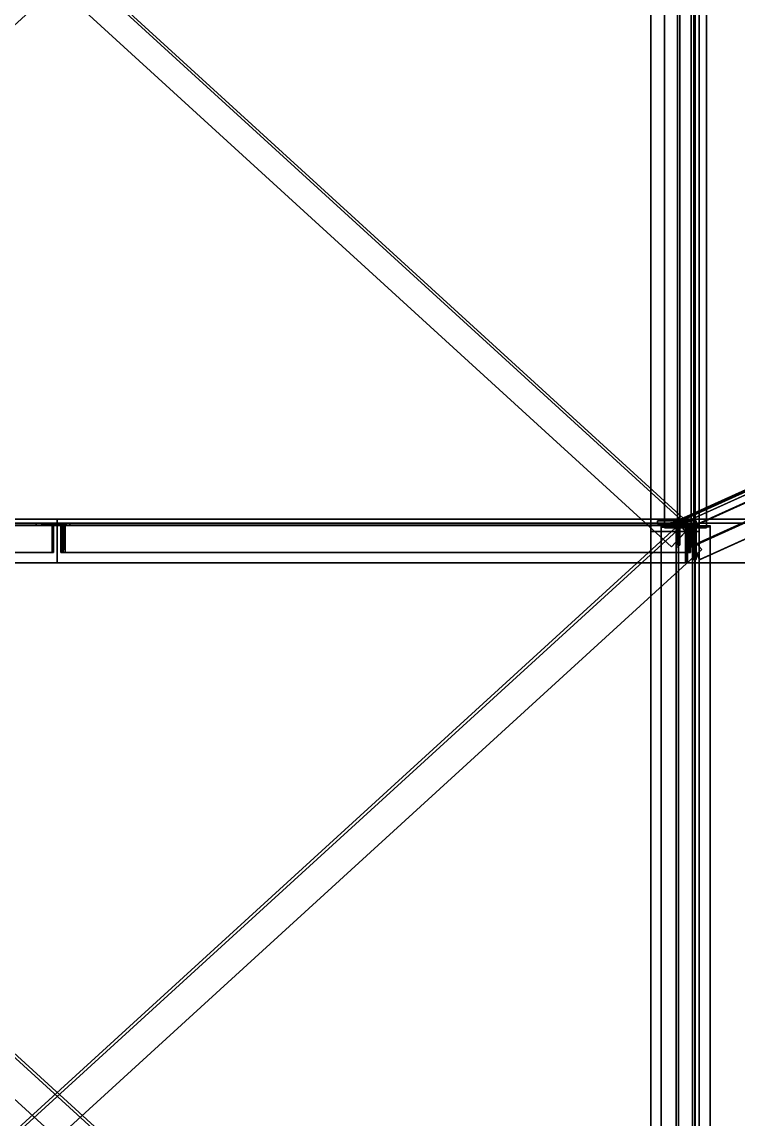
# Model space of a CAD drawing. Extents: x -14.2 to 13.4, y -20.5 to 46.3.
# Drawn here: x -0.073 to 1.409, y 41.784 to 44.055 of the extents above; entities that cross this region are included whole.
import ezdxf

# ---------------------------------------------------------------- set-up
doc = ezdxf.new("R2010")
doc.units = 0

msp = doc.modelspace()

# ---------------------------------------------------------------- linework, layer by layer
at = {"layer": '1', "color": 5}
for points in [[(-1.2886, 45.3874, 1.0168), (1.3114, 43.0124, 1.0168), (1.2709, 42.9681, 1.0168), (-1.3291, 45.3431, 1.0168)], [(-1.3291, 45.3431, -1.0168), (1.2709, 42.9681, -1.0168), (1.3114, 43.0124, -1.0168), (-1.2886, 45.3874, -1.0168)], [(-1.3291, 45.3431, 1.0118), (1.2709, 42.9681, 1.0118), (1.308, 43.0087, 1.0118), (-1.292, 45.3837, 1.0118)], [(-1.292, 45.3837, -1.0118), (1.308, 43.0087, -1.0118), (1.2709, 42.9681, -1.0118), (-1.3291, 45.3431, -1.0118)], [(1.3291, 45.3431, 1.0168), (-1.2709, 42.9681, 1.0168), (-1.3114, 43.0124, 1.0168), (1.2886, 45.3874, 1.0168)], [(1.2886, 45.3874, 0.9568), (-1.3114, 43.0124, 0.9568), (-1.308, 43.0087, 0.9568), (1.292, 45.3837, 0.9568)], [(1.2886, 45.3874, 1.0168), (-1.3114, 43.0124, 1.0168), (-1.3114, 43.0124, 0.9568), (1.2886, 45.3874, 0.9568)], [(1.2886, 45.3874, -0.9568), (-1.3114, 43.0124, -0.9568), (-1.3114, 43.0124, -1.0168), (1.2886, 45.3874, -1.0168)], [(1.292, 45.3837, -0.9568), (-1.308, 43.0087, -0.9568), (-1.3114, 43.0124, -0.9568), (1.2886, 45.3874, -0.9568)], [(1.2886, 45.3874, -1.0168), (-1.3114, 43.0124, -1.0168), (-1.2709, 42.9681, -1.0168), (1.3291, 45.3431, -1.0168)], [(1.292, 45.3837, 1.0118), (-1.308, 43.0087, 1.0118), (-1.2709, 42.9681, 1.0118), (1.3291, 45.3431, 1.0118)], [(1.292, 45.3837, 0.9568), (-1.308, 43.0087, 0.9568), (-1.308, 43.0087, 1.0118), (1.292, 45.3837, 1.0118)], [(1.292, 45.3837, -1.0118), (-1.308, 43.0087, -1.0118), (-1.308, 43.0087, -0.9568), (1.292, 45.3837, -0.9568)], [(1.3291, 45.3431, -1.0118), (-1.2709, 42.9681, -1.0118), (-1.308, 43.0087, -1.0118), (1.292, 45.3837, -1.0118)], [(-1.292, 45.3837, 0.9568), (1.308, 43.0087, 0.9568), (1.3114, 43.0124, 0.9568), (-1.2886, 45.3874, 0.9568)], [(-1.2886, 45.3874, -0.9568), (1.3114, 43.0124, -0.9568), (1.308, 43.0087, -0.9568), (-1.292, 45.3837, -0.9568)], [(-1.292, 45.3837, 1.0118), (1.308, 43.0087, 1.0118), (1.308, 43.0087, 0.9568), (-1.292, 45.3837, 0.9568)], [(-1.292, 45.3837, -0.9568), (1.308, 43.0087, -0.9568), (1.308, 43.0087, -1.0118), (-1.292, 45.3837, -1.0118)], [(-1.2886, 45.3874, 0.9568), (1.3114, 43.0124, 0.9568), (1.3114, 43.0124, 1.0168), (-1.2886, 45.3874, 1.0168)], [(-1.2886, 45.3874, -1.0168), (1.3114, 43.0124, -1.0168), (1.3114, 43.0124, -0.9568), (-1.2886, 45.3874, -0.9568)], [(1.2568, 45.3859, 0.9871), (1.2568, 43.0109, -1.0129), (1.3168, 43.0109, -1.0129), (1.3168, 45.3859, 0.9871)], [(1.2568, 45.3826, 0.9909), (1.2568, 43.0076, -1.0091), (1.2568, 43.0109, -1.0129), (1.2568, 45.3859, 0.9871)], [(1.3118, 45.3826, 0.9909), (1.3118, 43.0076, -1.0091), (1.2568, 43.0076, -1.0091), (1.2568, 45.3826, 0.9909)], [(1.3432, 45.3859, -0.9871), (1.3432, 43.0109, 1.0129), (1.2832, 43.0109, 1.0129), (1.2832, 45.3859, -0.9871)], [(1.2832, 45.3859, -0.9871), (1.2832, 43.0109, 1.0129), (1.2832, 42.9722, 0.967), (1.2832, 45.3472, -1.033)], [(1.2882, 45.3826, -0.9909), (1.2882, 43.0076, 1.0091), (1.3432, 43.0076, 1.0091), (1.3432, 45.3826, -0.9909)], [(1.2882, 45.3472, -1.033), (1.2882, 42.9722, 0.967), (1.2882, 43.0076, 1.0091), (1.2882, 45.3826, -0.9909)], [(1.3118, 45.3472, 1.033), (1.3118, 42.9722, -0.967), (1.3118, 43.0076, -1.0091), (1.3118, 45.3826, 0.9909)], [(1.3168, 45.3859, 0.9871), (1.3168, 43.0109, -1.0129), (1.3168, 42.9722, -0.967), (1.3168, 45.3472, 1.033)], [(1.3432, 45.3826, -0.9909), (1.3432, 43.0076, 1.0091), (1.3432, 43.0109, 1.0129), (1.3432, 45.3859, -0.9871)], [(1.2832, 45.3472, -1.033), (1.2832, 42.9722, 0.967), (1.2882, 42.9722, 0.967), (1.2882, 45.3472, -1.033)], [(1.3168, 45.3472, 1.033), (1.3168, 42.9722, -0.967), (1.3118, 42.9722, -0.967), (1.3118, 45.3472, 1.033)], [(-1.3291, 45.3431, 1.0168), (1.2709, 42.9681, 1.0168), (1.2709, 42.9681, 1.0118), (-1.3291, 45.3431, 1.0118)], [(-1.3291, 45.3431, -1.0118), (1.2709, 42.9681, -1.0118), (1.2709, 42.9681, -1.0168), (-1.3291, 45.3431, -1.0168)], [(1.3291, 45.3431, 1.0118), (-1.2709, 42.9681, 1.0118), (-1.2709, 42.9681, 1.0168), (1.3291, 45.3431, 1.0168)], [(1.3291, 45.3431, -1.0168), (-1.2709, 42.9681, -1.0168), (-1.2709, 42.9681, -1.0118), (1.3291, 45.3431, -1.0118)], [(1.2741, 43.0185, 0.9861), (2.6976, 43.662, -0.8189), (2.7337, 43.6529, -0.7936), (1.3102, 43.0094, 1.0114)], [(1.2741, 43.0147, 0.9848), (2.6976, 43.6582, -0.8202), (2.6976, 43.662, -0.8189), (1.2741, 43.0185, 0.9861)], [(1.2741, 43.0185, -0.9861), (2.6976, 43.662, 0.8189), (2.6976, 43.6582, 0.8202), (1.2741, 43.0147, -0.9848)], [(1.3102, 43.0094, -1.0114), (2.7337, 43.6529, 0.7936), (2.6976, 43.662, 0.8189), (1.2741, 43.0185, -0.9861)], [(1.307, 43.0065, 1.0078), (2.7305, 43.65, -0.7972), (2.6976, 43.6582, -0.8202), (1.2741, 43.0147, 0.9848)], [(1.2741, 43.0147, -0.9848), (2.6976, 43.6582, 0.8202), (2.7305, 43.65, 0.7972), (1.307, 43.0065, -1.0078)], [(1.307, 42.9679, 0.9941), (2.7305, 43.6114, -0.8109), (2.7305, 43.65, -0.7972), (1.307, 43.0065, 1.0078)], [(1.307, 43.0065, -1.0078), (2.7305, 43.65, 0.7972), (2.7305, 43.6114, 0.8109), (1.307, 42.9679, -0.9941)], [(1.3102, 43.0094, 1.0114), (2.7337, 43.6529, -0.7936), (2.7337, 43.6106, -0.8087), (1.3102, 42.9671, 0.9963)], [(1.3102, 42.9671, -0.9963), (2.7337, 43.6106, 0.8087), (2.7337, 43.6529, 0.7936), (1.3102, 43.0094, -1.0114)], [(1.3102, 42.9671, 0.9963), (2.7337, 43.6106, -0.8087), (2.7305, 43.6114, -0.8109), (1.307, 42.9679, 0.9941)], [(1.307, 42.9679, -0.9941), (2.7305, 43.6114, 0.8109), (2.7337, 43.6106, 0.8087), (1.3102, 42.9671, -0.9963)], [(-1.2867, 43.0146, 1.0197), (1.3133, 40.6396, 1.0197), (1.2661, 40.5879, 1.0197), (-1.3339, 42.9629, 1.0197)], [(-1.3339, 42.9629, -1.0197), (1.2661, 40.5879, -1.0197), (1.3133, 40.6396, -1.0197), (-1.2867, 43.0146, -1.0197)], [(-1.3339, 42.9629, 1.0137), (1.2661, 40.5879, 1.0137), (1.3093, 40.6351, 1.0137), (-1.2907, 43.0101, 1.0137)], [(-1.2907, 43.0101, -1.0137), (1.3093, 40.6351, -1.0137), (1.2661, 40.5879, -1.0137), (-1.3339, 42.9629, -1.0137)], [(1.3339, 42.9629, 1.0197), (-1.2661, 40.5879, 1.0197), (-1.3133, 40.6396, 1.0197), (1.2867, 43.0146, 1.0197)], [(1.2867, 43.0146, 0.9497), (-1.3133, 40.6396, 0.9497), (-1.3093, 40.6351, 0.9497), (1.2907, 43.0101, 0.9497)], [(1.2867, 43.0146, 1.0197), (-1.3133, 40.6396, 1.0197), (-1.3133, 40.6396, 0.9497), (1.2867, 43.0146, 0.9497)], [(1.2867, 43.0146, -0.9497), (-1.3133, 40.6396, -0.9497), (-1.3133, 40.6396, -1.0197), (1.2867, 43.0146, -1.0197)], [(1.2907, 43.0101, -0.9497), (-1.3093, 40.6351, -0.9497), (-1.3133, 40.6396, -0.9497), (1.2867, 43.0146, -0.9497)], [(1.2867, 43.0146, -1.0197), (-1.3133, 40.6396, -1.0197), (-1.2661, 40.5879, -1.0197), (1.3339, 42.9629, -1.0197)], [(-0.01, 42.9565, 1.0131), (-1.31, 42.9565, 0.0131), (-1.31, 43.0165, 0.0131), (-0.01, 43.0165, 1.0131)], [(-0.01, 43.0165, 1.0131), (-1.31, 43.0165, 0.0131), (-1.2735, 43.0165, -0.0345), (0.0265, 43.0165, 0.9655)], [(0.0265, 43.0165, -0.9655), (-1.2735, 43.0165, 0.0345), (-1.31, 43.0165, -0.0131), (-0.01, 43.0165, -1.0131)], [(-0.01, 43.0165, -1.0131), (-1.31, 43.0165, -0.0131), (-1.31, 42.9565, -0.0131), (-0.01, 42.9565, -1.0131)], [(1.2907, 43.0101, 1.0137), (-1.3093, 40.6351, 1.0137), (-1.2661, 40.5879, 1.0137), (1.3339, 42.9629, 1.0137)], [(1.2907, 43.0101, 0.9497), (-1.3093, 40.6351, 0.9497), (-1.3093, 40.6351, 1.0137), (1.2907, 43.0101, 1.0137)], [(1.2907, 43.0101, -1.0137), (-1.3093, 40.6351, -1.0137), (-1.3093, 40.6351, -0.9497), (1.2907, 43.0101, -0.9497)], [(1.3339, 42.9629, -1.0137), (-1.2661, 40.5879, -1.0137), (-1.3093, 40.6351, -1.0137), (1.2907, 43.0101, -1.0137)], [(-0.0076, 43.0125, 1.0099), (-1.3076, 43.0125, 0.0099), (-1.3076, 42.9565, 0.0099), (-0.0076, 42.9565, 1.0099)], [(0.0265, 43.0125, 0.9655), (-1.2735, 43.0125, -0.0345), (-1.3076, 43.0125, 0.0099), (-0.0076, 43.0125, 1.0099)], [(-0.0076, 43.0125, -1.0099), (-1.3076, 43.0125, -0.0099), (-1.2735, 43.0125, 0.0345), (0.0265, 43.0125, -0.9655)], [(-0.0076, 42.9565, -1.0099), (-1.3076, 42.9565, -0.0099), (-1.3076, 43.0125, -0.0099), (-0.0076, 43.0125, -1.0099)], [(-1.2907, 43.0101, 0.9497), (1.3093, 40.6351, 0.9497), (1.3133, 40.6396, 0.9497), (-1.2867, 43.0146, 0.9497)], [(-1.2867, 43.0146, -0.9497), (1.3133, 40.6396, -0.9497), (1.3093, 40.6351, -0.9497), (-1.2907, 43.0101, -0.9497)], [(-1.2907, 43.0101, 1.0137), (1.3093, 40.6351, 1.0137), (1.3093, 40.6351, 0.9497), (-1.2907, 43.0101, 0.9497)], [(-1.2907, 43.0101, -0.9497), (1.3093, 40.6351, -0.9497), (1.3093, 40.6351, -1.0137), (-1.2907, 43.0101, -1.0137)], [(-1.2867, 43.0146, 0.9497), (1.3133, 40.6396, 0.9497), (1.3133, 40.6396, 1.0197), (-1.2867, 43.0146, 1.0197)], [(-1.2867, 43.0146, -1.0197), (1.3133, 40.6396, -1.0197), (1.3133, 40.6396, -0.9497), (-1.2867, 43.0146, -0.9497)], [(0.0265, 43.0165, 0.9655), (-1.2735, 43.0165, -0.0345), (-1.2735, 43.0125, -0.0345), (0.0265, 43.0125, 0.9655)], [(0.0265, 43.0125, -0.9655), (-1.2735, 43.0125, 0.0345), (-1.2735, 43.0165, 0.0345), (0.0265, 43.0165, -0.9655)], [(-0.0435, 43.0165, 1), (-0.0435, 43.0165, -1), (0.0165, 43.0165, -1), (0.0165, 43.0165, 1)], [(-0.0435, 43.0125, 1), (-0.0435, 43.0125, -1), (-0.0435, 43.0165, -1), (-0.0435, 43.0165, 1)], [(0.0165, 43.0165, 1), (-0.0435, 43.0165, 1), (-0.0435, 43.0125, 1)], [(0.0165, 43.0165, 1), (-0.0435, 43.0125, 1), (0.0125, 43.0125, 1)], [(0.0165, 43.0165, -1), (-0.0435, 43.0165, -1), (-0.0435, 43.0125, -1)], [(0.0165, 43.0165, -1), (-0.0435, 43.0125, -1), (0.0125, 43.0125, -1)], [(0.0125, 43.0125, 1), (0.0125, 43.0125, -1), (-0.0435, 43.0125, -1), (-0.0435, 43.0125, 1)], [(-0.0265, 43.0165, 0.9655), (1.2735, 43.0165, -0.0345), (1.31, 43.0165, 0.0131), (0.01, 43.0165, 1.0131)], [(-0.0265, 43.0125, 0.9655), (1.2735, 43.0125, -0.0345), (1.2735, 43.0165, -0.0345), (-0.0265, 43.0165, 0.9655)], [(0.01, 43.0165, 1.0131), (-0.0265, 43.0165, 0.9655), (-0.0265, 43.0125, 0.9655)], [(0.01, 43.0165, 1.0131), (-0.0265, 43.0125, 0.9655), (0.0076, 43.0125, 1.0099)], [(-0.0265, 43.0165, -0.9655), (1.2735, 43.0165, 0.0345), (1.2735, 43.0125, 0.0345), (-0.0265, 43.0125, -0.9655)], [(0.01, 43.0165, -1.0131), (1.31, 43.0165, -0.0131), (1.2735, 43.0165, 0.0345), (-0.0265, 43.0165, -0.9655)], [(0.01, 43.0165, -1.0131), (0.0076, 43.0125, -1.0099), (-0.0265, 43.0125, -0.9655)], [(0.01, 43.0165, -1.0131), (-0.0265, 43.0125, -0.9655), (-0.0265, 43.0165, -0.9655)], [(0.0076, 43.0125, 1.0099), (1.3076, 43.0125, 0.0099), (1.2735, 43.0125, -0.0345), (-0.0265, 43.0125, 0.9655)], [(-0.0265, 43.0125, -0.9655), (1.2735, 43.0125, 0.0345), (1.3076, 43.0125, -0.0099), (0.0076, 43.0125, -1.0099)], [(-0.01, 43.0165, 1.0131), (-0.01, 42.9565, 1.0131), (-0.0076, 42.9565, 1.0099)], [(-0.01, 43.0165, 1.0131), (-0.0076, 42.9565, 1.0099), (-0.0076, 43.0125, 1.0099)], [(-0.01, 43.0165, 1.0131), (-0.0076, 43.0125, 1.0099), (0.0265, 43.0125, 0.9655)], [(-0.01, 43.0165, 1.0131), (0.0265, 43.0125, 0.9655), (0.0265, 43.0165, 0.9655)], [(-0.01, 43.0165, -1.0131), (0.0265, 43.0165, -0.9655), (0.0265, 43.0125, -0.9655)], [(-0.01, 43.0165, -1.0131), (0.0265, 43.0125, -0.9655), (-0.0076, 43.0125, -1.0099)], [(-0.01, 43.0165, -1.0131), (-0.0076, 43.0125, -1.0099), (-0.0076, 42.9565, -1.0099)], [(-0.01, 43.0165, -1.0131), (-0.0076, 42.9565, -1.0099), (-0.01, 42.9565, -1.0131)], [(0.01, 43.0165, 1.0131), (0.0076, 43.0125, 1.0099), (0.0076, 42.9565, 1.0099)], [(0.01, 43.0165, 1.0131), (0.0076, 42.9565, 1.0099), (0.01, 42.9565, 1.0131)], [(0.01, 43.0165, -1.0131), (0.01, 42.9565, -1.0131), (0.0076, 42.9565, -1.0099)], [(0.01, 43.0165, -1.0131), (0.0076, 42.9565, -1.0099), (0.0076, 43.0125, -1.0099)], [(0.0076, 42.9565, 1.0099), (1.3076, 42.9565, 0.0099), (1.3076, 43.0125, 0.0099), (0.0076, 43.0125, 1.0099)], [(0.0076, 43.0125, -1.0099), (1.3076, 43.0125, -0.0099), (1.3076, 42.9565, -0.0099), (0.0076, 42.9565, -1.0099)], [(0.01, 43.0165, 1.0131), (1.31, 43.0165, 0.0131), (1.31, 42.9565, 0.0131), (0.01, 42.9565, 1.0131)], [(0.01, 42.9565, -1.0131), (1.31, 42.9565, -0.0131), (1.31, 43.0165, -0.0131), (0.01, 43.0165, -1.0131)], [(0.0165, 43.0165, 1), (0.0125, 43.0125, 1), (0.0125, 42.9565, 1)], [(0.0165, 43.0165, 1), (0.0125, 42.9565, 1), (0.0165, 42.9565, 1)], [(0.0165, 43.0165, -1), (0.0125, 43.0125, -1), (0.0125, 42.9565, -1)], [(0.0165, 43.0165, -1), (0.0125, 42.9565, -1), (0.0165, 42.9565, -1)], [(0.0125, 42.9565, 1), (0.0125, 42.9565, -1), (0.0125, 43.0125, -1), (0.0125, 43.0125, 1)], [(0.0165, 43.0165, 1), (0.0165, 43.0165, -1), (0.0165, 42.9565, -1), (0.0165, 42.9565, 1)], [(1.2494, 43.0125, 0.9852), (1.2494, 40.6375, -1.0148), (1.3194, 40.6375, -1.0148), (1.3194, 43.0125, 0.9852)], [(1.2494, 43.0092, 0.989), (1.2494, 40.6342, -1.011), (1.2494, 40.6375, -1.0148), (1.2494, 43.0125, 0.9852)], [(1.3194, 43.0125, 0.9852), (1.2494, 43.0125, 0.9852), (1.2494, 43.0092, 0.989)], [(1.3194, 43.0125, 0.9852), (1.2494, 43.0092, 0.989), (1.3144, 43.0092, 0.989)], [(1.3144, 43.0092, 0.989), (1.3144, 40.6342, -1.011), (1.2494, 40.6342, -1.011), (1.2494, 43.0092, 0.989)], [(1.3168, 43.0109, -1.0129), (1.2568, 43.0109, -1.0129), (1.2568, 43.0076, -1.0091)], [(1.3168, 43.0109, -1.0129), (1.2568, 43.0076, -1.0091), (1.3118, 43.0076, -1.0091)], [(1.3114, 43.0124, 1.0168), (1.308, 43.0087, 1.0118), (1.2709, 42.9681, 1.0118)], [(1.3114, 43.0124, 1.0168), (1.2709, 42.9681, 1.0118), (1.2709, 42.9681, 1.0168)], [(1.3114, 43.0124, -1.0168), (1.2709, 42.9681, -1.0168), (1.2709, 42.9681, -1.0118)], [(1.3114, 43.0124, -1.0168), (1.2709, 42.9681, -1.0118), (1.308, 43.0087, -1.0118)], [(1.31, 43.0165, 0.0131), (1.2735, 43.0165, -0.0345), (1.2735, 43.0125, -0.0345)], [(1.31, 43.0165, 0.0131), (1.2735, 43.0125, -0.0345), (1.3076, 43.0125, 0.0099)], [(1.31, 43.0165, -0.0131), (1.3076, 43.0125, -0.0099), (1.2735, 43.0125, 0.0345)], [(1.31, 43.0165, -0.0131), (1.2735, 43.0125, 0.0345), (1.2735, 43.0165, 0.0345)], [(1.3102, 43.0094, 1.0114), (1.2741, 43.0185, 0.9861), (1.2741, 43.0147, 0.9848)], [(1.3102, 43.0094, -1.0114), (1.2741, 43.0147, -0.9848), (1.2741, 43.0185, -0.9861)], [(1.3102, 43.0094, 1.0114), (1.2741, 43.0147, 0.9848), (1.307, 43.0065, 1.0078)], [(1.3102, 43.0094, -1.0114), (1.307, 43.0065, -1.0078), (1.2741, 43.0147, -0.9848)], [(1.3506, 43.0125, -0.9852), (1.3506, 40.6375, 1.0148), (1.2806, 40.6375, 1.0148), (1.2806, 43.0125, -0.9852)], [(1.2806, 43.0125, -0.9852), (1.2806, 40.6375, 1.0148), (1.2806, 40.5924, 0.9613), (1.2806, 42.9674, -1.0387)], [(1.2806, 43.0125, -0.9852), (1.3506, 43.0125, -0.9852), (1.3506, 43.0092, -0.989)], [(1.2806, 43.0125, -0.9852), (1.3506, 43.0092, -0.989), (1.2856, 43.0092, -0.989)], [(1.2806, 43.0125, -0.9852), (1.2856, 43.0092, -0.989), (1.2856, 42.9674, -1.0387)], [(1.2806, 43.0125, -0.9852), (1.2856, 42.9674, -1.0387), (1.2806, 42.9674, -1.0387)], [(1.2832, 43.0109, 1.0129), (1.3432, 43.0109, 1.0129), (1.3432, 43.0076, 1.0091)], [(1.2832, 43.0109, 1.0129), (1.3432, 43.0076, 1.0091), (1.2882, 43.0076, 1.0091)], [(1.2832, 43.0109, 1.0129), (1.2882, 43.0076, 1.0091), (1.2882, 42.9722, 0.967)], [(1.2832, 43.0109, 1.0129), (1.2882, 42.9722, 0.967), (1.2832, 42.9722, 0.967)], [(1.2856, 43.0092, -0.989), (1.2856, 40.6342, 1.011), (1.3506, 40.6342, 1.011), (1.3506, 43.0092, -0.989)], [(1.2856, 42.9674, -1.0387), (1.2856, 40.5924, 0.9613), (1.2856, 40.6342, 1.011), (1.2856, 43.0092, -0.989)], [(1.2867, 43.0146, 1.0197), (1.3339, 42.9629, 1.0197), (1.3339, 42.9629, 1.0137)], [(1.2867, 43.0146, 1.0197), (1.3339, 42.9629, 1.0137), (1.2907, 43.0101, 1.0137)], [(1.2867, 43.0146, 1.0197), (1.2907, 43.0101, 1.0137), (1.2907, 43.0101, 0.9497)], [(1.2867, 43.0146, 1.0197), (1.2907, 43.0101, 0.9497), (1.2867, 43.0146, 0.9497)], [(1.2867, 43.0146, -1.0197), (1.2867, 43.0146, -0.9497), (1.2907, 43.0101, -0.9497)], [(1.2867, 43.0146, -1.0197), (1.2907, 43.0101, -0.9497), (1.2907, 43.0101, -1.0137)], [(1.2867, 43.0146, -1.0197), (1.2907, 43.0101, -1.0137), (1.3339, 42.9629, -1.0137)], [(1.2867, 43.0146, -1.0197), (1.3339, 42.9629, -1.0137), (1.3339, 42.9629, -1.0197)], [(1.3102, 43.0094, 1.0114), (1.307, 43.0065, 1.0078), (1.307, 42.9679, 0.9941)], [(1.3102, 43.0094, 1.0114), (1.307, 42.9679, 0.9941), (1.3102, 42.9671, 0.9963)], [(1.3102, 43.0094, -1.0114), (1.3102, 42.9671, -0.9963), (1.307, 42.9679, -0.9941)], [(1.3102, 43.0094, -1.0114), (1.307, 42.9679, -0.9941), (1.307, 43.0065, -1.0078)], [(1.31, 43.0165, 0.0131), (1.3076, 43.0125, 0.0099), (1.3076, 42.9565, 0.0099)], [(1.31, 43.0165, 0.0131), (1.3076, 42.9565, 0.0099), (1.31, 42.9565, 0.0131)], [(1.31, 43.0165, -0.0131), (1.31, 42.9565, -0.0131), (1.3076, 42.9565, -0.0099)], [(1.31, 43.0165, -0.0131), (1.3076, 42.9565, -0.0099), (1.3076, 43.0125, -0.0099)], [(1.3114, 43.0124, 1.0168), (1.3114, 43.0124, 0.9568), (1.308, 43.0087, 0.9568)], [(1.3114, 43.0124, 1.0168), (1.308, 43.0087, 0.9568), (1.308, 43.0087, 1.0118)], [(1.3114, 43.0124, -1.0168), (1.308, 43.0087, -1.0118), (1.308, 43.0087, -0.9568)], [(1.3114, 43.0124, -1.0168), (1.308, 43.0087, -0.9568), (1.3114, 43.0124, -0.9568)], [(1.3168, 43.0109, -1.0129), (1.3118, 43.0076, -1.0091), (1.3118, 42.9722, -0.967)], [(1.3168, 43.0109, -1.0129), (1.3118, 42.9722, -0.967), (1.3168, 42.9722, -0.967)], [(1.3194, 43.0125, 0.9852), (1.3144, 43.0092, 0.989), (1.3144, 42.9674, 1.0387)], [(1.3194, 43.0125, 0.9852), (1.3144, 42.9674, 1.0387), (1.3194, 42.9674, 1.0387)], [(1.3144, 42.9674, 1.0387), (1.3144, 40.5924, -0.9613), (1.3144, 40.6342, -1.011), (1.3144, 43.0092, 0.989)], [(1.3194, 43.0125, 0.9852), (1.3194, 40.6375, -1.0148), (1.3194, 40.5924, -0.9613), (1.3194, 42.9674, 1.0387)], [(1.3506, 43.0092, -0.989), (1.3506, 40.6342, 1.011), (1.3506, 40.6375, 1.0148), (1.3506, 43.0125, -0.9852)], [(-1.3339, 42.9629, 1.0197), (1.2661, 40.5879, 1.0197), (1.2661, 40.5879, 1.0137), (-1.3339, 42.9629, 1.0137)], [(-1.3339, 42.9629, -1.0137), (1.2661, 40.5879, -1.0137), (1.2661, 40.5879, -1.0197), (-1.3339, 42.9629, -1.0197)], [(1.3339, 42.9629, 1.0137), (-1.2661, 40.5879, 1.0137), (-1.2661, 40.5879, 1.0197), (1.3339, 42.9629, 1.0197)], [(1.3339, 42.9629, -1.0197), (-1.2661, 40.5879, -1.0197), (-1.2661, 40.5879, -1.0137), (1.3339, 42.9629, -1.0137)], [(1.2806, 42.9674, -1.0387), (1.2806, 40.5924, 0.9613), (1.2856, 40.5924, 0.9613), (1.2856, 42.9674, -1.0387)], [(1.3194, 42.9674, 1.0387), (1.3194, 40.5924, -0.9613), (1.3144, 40.5924, -0.9613), (1.3144, 42.9674, 1.0387)], [(-0.0076, 42.9565, 1.0099), (-1.3076, 42.9565, 0.0099), (-1.31, 42.9565, 0.0131), (-0.01, 42.9565, 1.0131)], [(-0.01, 42.9565, -1.0131), (-1.31, 42.9565, -0.0131), (-1.3076, 42.9565, -0.0099), (-0.0076, 42.9565, -1.0099)], [(0.01, 42.9565, 1.0131), (1.31, 42.9565, 0.0131), (1.3076, 42.9565, 0.0099), (0.0076, 42.9565, 1.0099)], [(0.0076, 42.9565, -1.0099), (1.3076, 42.9565, -0.0099), (1.31, 42.9565, -0.0131), (0.01, 42.9565, -1.0131)], [(0.0165, 42.9565, 1), (0.0165, 42.9565, -1), (0.0125, 42.9565, -1), (0.0125, 42.9565, 1)]]:
    msp.add_3dface(points, dxfattribs=at)
at = {"layer": '1', "color": 3}
for points in [[(1.228, 43, 1.028), (1.228, 45.375, 1.028), (1.328, 45.375, 1.028), (1.328, 43, 1.028)], [(1.228, 43, 1.02), (1.228, 45.375, 1.02), (1.228, 45.375, 1.028), (1.228, 43, 1.028)], [(1.32, 43, 1.02), (1.32, 45.375, 1.02), (1.228, 45.375, 1.02), (1.228, 43, 1.02)], [(1.228, 43, -1.02), (1.228, 45.375, -1.02), (1.32, 45.375, -1.02), (1.32, 43, -1.02)], [(1.228, 43, -1.028), (1.228, 45.375, -1.028), (1.228, 45.375, -1.02), (1.228, 43, -1.02)], [(1.328, 43, -1.028), (1.328, 45.375, -1.028), (1.228, 45.375, -1.028), (1.228, 43, -1.028)], [(1.32, 43, 0.928), (1.32, 45.375, 0.928), (1.32, 45.375, 1.02), (1.32, 43, 1.02)], [(1.328, 43, 0.928), (1.328, 45.375, 0.928), (1.32, 45.375, 0.928), (1.32, 43, 0.928)], [(1.32, 43, -0.928), (1.32, 45.375, -0.928), (1.328, 45.375, -0.928), (1.328, 43, -0.928)], [(1.32, 43, -1.02), (1.32, 45.375, -1.02), (1.32, 45.375, -0.928), (1.32, 43, -0.928)], [(1.328, 43, 1.028), (1.328, 45.375, 1.028), (1.328, 45.375, 0.928), (1.328, 43, 0.928)], [(1.328, 43, -0.928), (1.328, 45.375, -0.928), (1.328, 45.375, -1.028), (1.328, 43, -1.028)], [(2.716, 43.6676, 0.8299), (1.2925, 43.0241, 1.0249), (1.2823, 43.0196, 0.9356), (2.7058, 43.6631, 0.7406)], [(2.7058, 43.6631, -0.7406), (1.2823, 43.0196, -0.9356), (1.2925, 43.0241, -1.0249), (2.716, 43.6676, -0.8299)], [(2.7531, 43.5856, 0.8299), (1.3296, 42.9421, 1.0249), (1.2925, 43.0241, 1.0249), (2.716, 43.6676, 0.8299)], [(2.716, 43.6676, -0.8299), (1.2925, 43.0241, -1.0249), (1.3296, 42.9421, -1.0249), (2.7531, 43.5856, -0.8299)], [(2.7058, 43.6631, 0.7406), (1.2823, 43.0196, 0.9356), (1.2852, 43.0132, 0.9356), (2.7087, 43.6567, 0.7406)], [(2.7087, 43.6567, -0.7406), (1.2852, 43.0132, -0.9356), (1.2823, 43.0196, -0.9356), (2.7058, 43.6631, -0.7406)], [(2.7087, 43.6567, 0.7406), (1.2852, 43.0132, 0.9356), (1.2946, 43.0174, 1.018), (2.7181, 43.6609, 0.823)], [(2.7181, 43.6609, -0.823), (1.2946, 43.0174, -1.018), (1.2852, 43.0132, -0.9356), (2.7087, 43.6567, -0.7406)], [(2.7181, 43.6609, 0.823), (1.2946, 43.0174, 1.018), (1.3288, 42.9418, 1.018), (2.7523, 43.5853, 0.823)], [(2.7523, 43.5853, -0.823), (1.3288, 42.9418, -1.018), (1.2946, 43.0174, -1.018), (2.7181, 43.6609, -0.823)], [(2.7523, 43.5853, 0.823), (1.3288, 42.9418, 1.018), (1.3296, 42.9421, 1.0249), (2.7531, 43.5856, 0.8299)], [(2.7531, 43.5856, -0.8299), (1.3296, 42.9421, -1.0249), (1.3288, 42.9418, -1.018), (2.7523, 43.5853, -0.823)], [(0, 42.9355, 1.0255), (-1.3, 42.9355, 1.0255), (-1.3, 43.0255, 1.0255), (0, 43.0255, 1.0255)], [(0, 43.0255, 0.9355), (-1.3, 43.0255, 0.9355), (-1.3, 43.0175, 0.9355), (0, 43.0175, 0.9355)], [(0, 43.0255, 1.0255), (-1.3, 43.0255, 1.0255), (-1.3, 43.0255, 0.9355), (0, 43.0255, 0.9355)], [(-1.3, 42.9355, -1.0255), (0, 42.9355, -1.0255), (0, 43.0255, -1.0255), (-1.3, 43.0255, -1.0255)], [(-1.3, 43.0255, -0.9355), (0, 43.0255, -0.9355), (0, 43.0175, -0.9355), (-1.3, 43.0175, -0.9355)], [(-1.3, 43.0255, -1.0255), (0, 43.0255, -1.0255), (0, 43.0255, -0.9355), (-1.3, 43.0255, -0.9355)], [(0, 43.0175, 1.0175), (-1.3, 43.0175, 1.0175), (-1.3, 42.9355, 1.0175), (0, 42.9355, 1.0175)], [(0, 43.0175, 0.9355), (-1.3, 43.0175, 0.9355), (-1.3, 43.0175, 1.0175), (0, 43.0175, 1.0175)], [(-1.3, 43.0175, -1.0175), (0, 43.0175, -1.0175), (0, 42.9355, -1.0175), (-1.3, 42.9355, -1.0175)], [(-1.3, 43.0175, -0.9355), (0, 43.0175, -0.9355), (0, 43.0175, -1.0175), (-1.3, 43.0175, -1.0175)], [(1.3, 42.9355, 1.0255), (0, 42.9355, 1.0255), (0, 43.0255, 1.0255), (1.3, 43.0255, 1.0255)], [(1.3, 43.0255, 0.9355), (0, 43.0255, 0.9355), (0, 43.0175, 0.9355), (1.3, 43.0175, 0.9355)], [(1.3, 43.0255, 1.0255), (0, 43.0255, 1.0255), (0, 43.0255, 0.9355), (1.3, 43.0255, 0.9355)], [(0, 43.0255, 1.0255), (0, 42.9355, 1.0255), (0, 42.9355, 1.0175)], [(0, 43.0255, 1.0255), (0, 42.9355, 1.0175), (0, 43.0175, 1.0175)], [(0, 43.0255, 1.0255), (0, 43.0175, 1.0175), (0, 43.0175, 0.9355)], [(0, 43.0255, 1.0255), (0, 43.0175, 0.9355), (0, 43.0255, 0.9355)], [(0, 43.0255, 1.0255), (0, 42.9355, 1.0255), (0, 42.9355, 1.0175)], [(0, 43.0255, 1.0255), (0, 42.9355, 1.0175), (0, 43.0175, 1.0175)], [(0, 43.0255, 1.0255), (0, 43.0175, 1.0175), (0, 43.0175, 0.9355)], [(0, 43.0255, 1.0255), (0, 43.0175, 0.9355), (0, 43.0255, 0.9355)], [(0, 43.0255, -1.0255), (0, 42.9355, -1.0255), (0, 42.9355, -1.0175)], [(0, 43.0255, -1.0255), (0, 42.9355, -1.0175), (0, 43.0175, -1.0175)], [(0, 43.0255, -1.0255), (0, 43.0175, -1.0175), (0, 43.0175, -0.9355)], [(0, 43.0255, -1.0255), (0, 43.0175, -0.9355), (0, 43.0255, -0.9355)], [(0, 42.9355, -1.0255), (1.3, 42.9355, -1.0255), (1.3, 43.0255, -1.0255), (0, 43.0255, -1.0255)], [(0, 43.0255, -0.9355), (1.3, 43.0255, -0.9355), (1.3, 43.0175, -0.9355), (0, 43.0175, -0.9355)], [(0, 43.0255, -1.0255), (1.3, 43.0255, -1.0255), (1.3, 43.0255, -0.9355), (0, 43.0255, -0.9355)], [(0, 43.0255, -1.0255), (0, 42.9355, -1.0255), (0, 42.9355, -1.0175)], [(0, 43.0255, -1.0255), (0, 42.9355, -1.0175), (0, 43.0175, -1.0175)], [(0, 43.0255, -1.0255), (0, 43.0175, -1.0175), (0, 43.0175, -0.9355)], [(0, 43.0255, -1.0255), (0, 43.0175, -0.9355), (0, 43.0255, -0.9355)], [(1.3, 43.0175, 1.0175), (0, 43.0175, 1.0175), (0, 42.9355, 1.0175), (1.3, 42.9355, 1.0175)], [(1.3, 43.0175, 0.9355), (0, 43.0175, 0.9355), (0, 43.0175, 1.0175), (1.3, 43.0175, 1.0175)], [(0, 43.0175, -1.0175), (1.3, 43.0175, -1.0175), (1.3, 42.9355, -1.0175), (0, 42.9355, -1.0175)], [(0, 43.0175, -0.9355), (1.3, 43.0175, -0.9355), (1.3, 43.0175, -1.0175), (0, 43.0175, -1.0175)], [(1.2422, 43.0222, 1), (1.2422, 43.0222), (1.3222, 43.0222), (1.3222, 43.0222, 1)], [(1.2422, 43.0162, 1), (1.2422, 43.0162), (1.2422, 43.0222), (1.2422, 43.0222, 1)], [(1.3222, 43.0222, 1), (1.2422, 43.0222, 1), (1.2422, 43.0162, 1)], [(1.3222, 43.0222, 1), (1.2422, 43.0162, 1), (1.3162, 43.0162, 1)], [(1.3222, 43.0222), (1.2422, 43.0222), (1.2422, 43.0162)], [(1.3222, 43.0222), (1.2422, 43.0162), (1.3162, 43.0162)], [(1.2422, 43.0222), (1.2422, 43.0222, -1), (1.3222, 43.0222, -1), (1.3222, 43.0222)], [(1.2422, 43.0162), (1.2422, 43.0162, -1), (1.2422, 43.0222, -1), (1.2422, 43.0222)], [(1.3222, 43.0222), (1.2422, 43.0222), (1.2422, 43.0162)], [(1.3222, 43.0222), (1.2422, 43.0162), (1.3162, 43.0162)], [(1.3222, 43.0222, -1), (1.2422, 43.0222, -1), (1.2422, 43.0162, -1)], [(1.3222, 43.0222, -1), (1.2422, 43.0162, -1), (1.3162, 43.0162, -1)], [(1.3162, 43.0162, 1), (1.3162, 43.0162), (1.2422, 43.0162), (1.2422, 43.0162, 1)], [(1.3162, 43.0162), (1.3162, 43.0162, -1), (1.2422, 43.0162, -1), (1.2422, 43.0162)], [(1.2925, 43.0241, 1.0249), (1.2852, 43.0132, 0.9356), (1.2823, 43.0196, 0.9356)], [(1.2925, 43.0241, -1.0249), (1.2823, 43.0196, -0.9356), (1.2852, 43.0132, -0.9356)], [(1.2925, 43.0241, 1.0249), (1.2946, 43.0174, 1.018), (1.2852, 43.0132, 0.9356)], [(1.2925, 43.0241, -1.0249), (1.2852, 43.0132, -0.9356), (1.2946, 43.0174, -1.018)], [(1.2899, 43.0255, 0.9363), (7.5899, 43.0255, -0.0637), (7.604, 43.0255, 0.0251), (1.304, 43.0255, 1.0251)], [(1.2899, 43.0175, 0.9363), (7.5899, 43.0175, -0.0637), (7.5899, 43.0255, -0.0637), (1.2899, 43.0255, 0.9363)], [(1.304, 43.0255, 1.0251), (1.2899, 43.0255, 0.9363), (1.2899, 43.0175, 0.9363)], [(1.304, 43.0255, 1.0251), (1.2899, 43.0175, 0.9363), (1.3027, 43.0175, 1.0172)], [(1.2899, 43.0255, -0.9363), (7.5899, 43.0255, 0.0637), (7.5899, 43.0175, 0.0637), (1.2899, 43.0175, -0.9363)], [(1.304, 43.0255, -1.0251), (7.604, 43.0255, -0.0251), (7.5899, 43.0255, 0.0637), (1.2899, 43.0255, -0.9363)], [(1.304, 43.0255, -1.0251), (1.3027, 43.0175, -1.0172), (1.2899, 43.0175, -0.9363)], [(1.304, 43.0255, -1.0251), (1.2899, 43.0175, -0.9363), (1.2899, 43.0255, -0.9363)], [(1.3027, 43.0175, 1.0172), (7.6027, 43.0175, 0.0172), (7.5899, 43.0175, -0.0637), (1.2899, 43.0175, 0.9363)], [(1.2899, 43.0175, -0.9363), (7.5899, 43.0175, 0.0637), (7.6027, 43.0175, -0.0172), (1.3027, 43.0175, -1.0172)], [(1.2925, 43.0241, 1.0249), (1.3296, 42.9421, 1.0249), (1.3288, 42.9418, 1.018)], [(1.2925, 43.0241, 1.0249), (1.3288, 42.9418, 1.018), (1.2946, 43.0174, 1.018)], [(1.2925, 43.0241, -1.0249), (1.2946, 43.0174, -1.018), (1.3288, 42.9418, -1.018)], [(1.2925, 43.0241, -1.0249), (1.3288, 42.9418, -1.018), (1.3296, 42.9421, -1.0249)], [(1.3, 43.0255, 1.0255), (1.3, 42.9355, 1.0255), (1.3, 42.9355, 1.0175)], [(1.3, 43.0255, 1.0255), (1.3, 42.9355, 1.0175), (1.3, 43.0175, 1.0175)], [(1.3, 43.0255, 1.0255), (1.3, 43.0175, 1.0175), (1.3, 43.0175, 0.9355)], [(1.3, 43.0255, 1.0255), (1.3, 43.0175, 0.9355), (1.3, 43.0255, 0.9355)], [(1.3, 43.0255, -1.0255), (1.3, 42.9355, -1.0255), (1.3, 42.9355, -1.0175)], [(1.3, 43.0255, -1.0255), (1.3, 42.9355, -1.0175), (1.3, 43.0175, -1.0175)], [(1.3, 43.0255, -1.0255), (1.3, 43.0175, -1.0175), (1.3, 43.0175, -0.9355)], [(1.3, 43.0255, -1.0255), (1.3, 43.0175, -0.9355), (1.3, 43.0255, -0.9355)], [(1.304, 43.0255, 1.0251), (1.3027, 43.0175, 1.0172), (1.3027, 42.9355, 1.0172)], [(1.304, 43.0255, 1.0251), (1.3027, 42.9355, 1.0172), (1.304, 42.9355, 1.0251)], [(1.304, 43.0255, -1.0251), (1.304, 42.9355, -1.0251), (1.3027, 42.9355, -1.0172)], [(1.304, 43.0255, -1.0251), (1.3027, 42.9355, -1.0172), (1.3027, 43.0175, -1.0172)], [(1.3027, 42.9355, 1.0172), (7.6027, 42.9355, 0.0172), (7.6027, 43.0175, 0.0172), (1.3027, 43.0175, 1.0172)], [(1.3027, 43.0175, -1.0172), (7.6027, 43.0175, -0.0172), (7.6027, 42.9355, -0.0172), (1.3027, 42.9355, -1.0172)], [(1.304, 43.0255, 1.0251), (7.604, 43.0255, 0.0251), (7.604, 42.9355, 0.0251), (1.304, 42.9355, 1.0251)], [(1.304, 42.9355, -1.0251), (7.604, 42.9355, -0.0251), (7.604, 43.0255, -0.0251), (1.304, 43.0255, -1.0251)], [(1.3222, 43.0222, 1), (1.3162, 43.0162, 1), (1.3162, 42.9422, 1)], [(1.3222, 43.0222, 1), (1.3162, 42.9422, 1), (1.3222, 42.9422, 1)], [(1.3222, 43.0222), (1.3162, 43.0162), (1.3162, 42.9422)], [(1.3222, 43.0222), (1.3162, 42.9422), (1.3222, 42.9422)], [(1.3222, 43.0222), (1.3162, 43.0162), (1.3162, 42.9422)], [(1.3222, 43.0222), (1.3162, 42.9422), (1.3222, 42.9422)], [(1.3222, 43.0222, -1), (1.3162, 43.0162, -1), (1.3162, 42.9422, -1)], [(1.3222, 43.0222, -1), (1.3162, 42.9422, -1), (1.3222, 42.9422, -1)], [(1.3162, 42.9422, 1), (1.3162, 42.9422), (1.3162, 43.0162), (1.3162, 43.0162, 1)], [(1.3162, 42.9422), (1.3162, 42.9422, -1), (1.3162, 43.0162, -1), (1.3162, 43.0162)], [(1.3222, 43.0222, 1), (1.3222, 43.0222), (1.3222, 42.9422), (1.3222, 42.9422, 1)], [(1.3222, 43.0222), (1.3222, 43.0222, -1), (1.3222, 42.9422, -1), (1.3222, 42.9422)], [(1.228, 40.625, 1.028), (1.228, 43, 1.028), (1.328, 43, 1.028), (1.328, 40.625, 1.028)], [(1.228, 40.625, 1.02), (1.228, 43, 1.02), (1.228, 43, 1.028), (1.228, 40.625, 1.028)], [(1.32, 40.625, 1.02), (1.32, 43, 1.02), (1.228, 43, 1.02), (1.228, 40.625, 1.02)], [(1.328, 43, 1.028), (1.228, 43, 1.028), (1.228, 43, 1.02)], [(1.328, 43, 1.028), (1.228, 43, 1.02), (1.32, 43, 1.02)], [(1.228, 40.625, -1.02), (1.228, 43, -1.02), (1.32, 43, -1.02), (1.32, 40.625, -1.02)], [(1.228, 40.625, -1.028), (1.228, 43, -1.028), (1.228, 43, -1.02), (1.228, 40.625, -1.02)], [(1.328, 40.625, -1.028), (1.328, 43, -1.028), (1.228, 43, -1.028), (1.228, 40.625, -1.028)], [(1.328, 43, -1.028), (1.32, 43, -1.02), (1.228, 43, -1.02)], [(1.328, 43, -1.028), (1.228, 43, -1.02), (1.228, 43, -1.028)], [(1.328, 43, 1.028), (1.228, 43, 1.028), (1.228, 43, 1.02)], [(1.328, 43, 1.028), (1.228, 43, 1.02), (1.32, 43, 1.02)], [(1.328, 43, -1.028), (1.32, 43, -1.02), (1.228, 43, -1.02)], [(1.328, 43, -1.028), (1.228, 43, -1.02), (1.228, 43, -1.028)], [(1.32, 40.625, 0.928), (1.32, 43, 0.928), (1.32, 43, 1.02), (1.32, 40.625, 1.02)], [(1.328, 40.625, 0.928), (1.328, 43, 0.928), (1.32, 43, 0.928), (1.32, 40.625, 0.928)], [(1.328, 43, 1.028), (1.32, 43, 1.02), (1.32, 43, 0.928)], [(1.328, 43, 1.028), (1.32, 43, 0.928), (1.328, 43, 0.928)], [(1.32, 40.625, -0.928), (1.32, 43, -0.928), (1.328, 43, -0.928), (1.328, 40.625, -0.928)], [(1.32, 40.625, -1.02), (1.32, 43, -1.02), (1.32, 43, -0.928), (1.32, 40.625, -0.928)], [(1.328, 43, -1.028), (1.328, 43, -0.928), (1.32, 43, -0.928)], [(1.328, 43, -1.028), (1.32, 43, -0.928), (1.32, 43, -1.02)], [(1.328, 43, 1.028), (1.32, 43, 1.02), (1.32, 43, 0.928)], [(1.328, 43, 1.028), (1.32, 43, 0.928), (1.328, 43, 0.928)], [(1.328, 43, -1.028), (1.328, 43, -0.928), (1.32, 43, -0.928)], [(1.328, 43, -1.028), (1.32, 43, -0.928), (1.32, 43, -1.02)], [(1.328, 40.625, 1.028), (1.328, 43, 1.028), (1.328, 43, 0.928), (1.328, 40.625, 0.928)], [(1.328, 40.625, -0.928), (1.328, 43, -0.928), (1.328, 43, -1.028), (1.328, 40.625, -1.028)], [(1.3222, 42.9422, 1), (1.3222, 42.9422), (1.3162, 42.9422), (1.3162, 42.9422, 1)], [(1.3222, 42.9422), (1.3222, 42.9422, -1), (1.3162, 42.9422, -1), (1.3162, 42.9422)], [(0, 42.9355, 1.0175), (-1.3, 42.9355, 1.0175), (-1.3, 42.9355, 1.0255), (0, 42.9355, 1.0255)], [(-1.3, 42.9355, -1.0175), (0, 42.9355, -1.0175), (0, 42.9355, -1.0255), (-1.3, 42.9355, -1.0255)], [(1.3, 42.9355, 1.0175), (0, 42.9355, 1.0175), (0, 42.9355, 1.0255), (1.3, 42.9355, 1.0255)], [(0, 42.9355, -1.0175), (1.3, 42.9355, -1.0175), (1.3, 42.9355, -1.0255), (0, 42.9355, -1.0255)], [(1.304, 42.9355, 1.0251), (7.604, 42.9355, 0.0251), (7.6027, 42.9355, 0.0172), (1.3027, 42.9355, 1.0172)], [(1.3027, 42.9355, -1.0172), (7.6027, 42.9355, -0.0172), (7.604, 42.9355, -0.0251), (1.304, 42.9355, -1.0251)]]:
    msp.add_3dface(points, dxfattribs=at)

doc.saveas('drawing.dxf')
